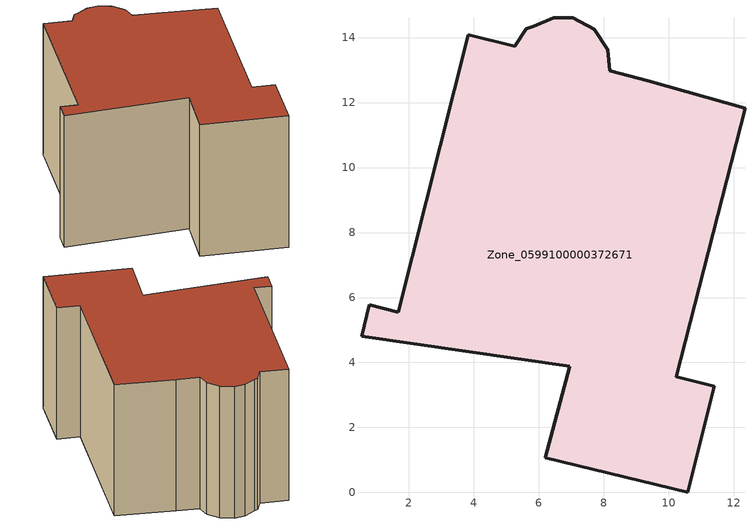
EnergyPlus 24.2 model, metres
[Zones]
Zone_0599100000372671
 floor ground (C_G): 7.04,14.62 7.71,14.26 8.13,13.63 8.19,12.97 9.35,12.68 12.35,11.82 10.24,3.56 11.39,3.27 10.58,0 6.19,1.07 6.96,3.89 0.54,4.81 0.78,5.78 1.68,5.55 3.83,14.08 5.26,13.73 5.62,14.28 5.85,14.34 6.47,14.61 z0
 wall outside (C_F): 11.39,3.27 10.24,3.56 12.35,11.82 9.35,12.68 8.19,12.97 8.13,13.63 7.71,14.26 7.04,14.62 6.47,14.61 5.85,14.34 5.62,14.28 5.26,13.73 3.83,14.08 1.68,5.55 0.78,5.78 0.54,4.81 6.96,3.89 6.19,1.07 10.58,0 11.39,3.27 z0:7.36
 roof outside (C_R): 0.54,4.81 6.96,3.89 6.19,1.07 10.58,0 11.39,3.27 10.24,3.56 12.35,11.82 9.35,12.68 8.19,12.97 8.13,13.63 7.71,14.26 7.04,14.62 6.47,14.61 5.85,14.34 5.62,14.28 5.26,13.73 3.83,14.08 1.68,5.55 0.78,5.78 z7.36
[BUILDING]
Pand.0599100000372671: North Axis=0; Terrain=City; Loads Convergence Tolerance Value=0.04; Temperature Convergence Tolerance Value=0.4; Solar Distribution=FullExterior; Maximum Number of Warmup Days=25; Minimum Number of Warmup Days=1
[Site:Location]
Rotterdam.The.Hague.AP_ZH_NLD Design_Conditions: Latitude=51.96; Longitude=4.45; Time Zone=1; Elevation=-4.5
[SITE:GROUNDTEMPERATURE:BUILDINGSURFACE]
18, 18, 18, 18, 18, 18, 18, 18, 18, 18, 18, 18
[MATERIAL] Thermal Absorptance=0.9; Solar Absorptance=0.7; Visible Absorptance=0.7
Name | Roughness | Thickness | Conductivity | Density | Specific Heat
G.D.1992-2005 | MediumSmooth | 0.15 | 0.06 | 540 | 1210
F.D.1992-2005 | Rough | 0.3 | 0.12 | 1920 | 840
R.D.1992-2005 | MediumRough | 0.2 | 0.08 | 1500 | 1000
[CONSTRUCTION]
C_G: G.D.1992-2005
C_F: F.D.1992-2005
C_R: R.D.1992-2005
[ZONE]
Zone_0599100000372671: Type=1; Multiplier=1; Ceiling Height=Autocalculate; Volume=Autocalculate; Floor Area=autocalculate; Part of Total Floor Area=Yes
[ZONEINFILTRATION:DESIGNFLOWRATE]
Infil_Zone_0599100000372671: Zone or ZoneList or Space or SpaceList=Zone_0599100000372671; Schedule=AlwaysOn; Design Flow Rate Calculation Method=Flow/Area; Flow Rate per Floor Area=0.0021; Constant Term Coefficient=1; Temperature Term Coefficient=0; Velocity Term Coefficient=0; Velocity Squared Term Coefficient=0
[HVACTEMPLATE:ZONE:IDEALLOADSAIRSYSTEM]
Zone_0599100000372671: Maximum Heating Supply Air Temperature=50; Minimum Cooling Supply Air Temperature=13; Maximum Heating Supply Air Humidity Ratio=0.0156; Minimum Cooling Supply Air Humidity Ratio=0.0077; Heating Limit=NoLimit; Cooling Limit=NoLimit; Dehumidification Control Type=ConstantSensibleHeatRatio; Cooling Sensible Heat Ratio=0.7; Dehumidification Setpoint=60; Humidification Control Type=None; Humidification Setpoint=30; Outdoor Air Method=None; Outdoor Air Flow Rate per Person=0.00944; Outdoor Air Flow Rate per Zone Floor Area=0; Outdoor Air Flow Rate per Zone=0; Demand Controlled Ventilation Type=None; Outdoor Air Economizer Type=NoEconomizer; Heat Recovery Type=None; Sensible Heat Recovery Effectiveness=0.7; Latent Heat Recovery Effectiveness=0.65
[ZONECONTROL:THERMOSTAT]
ThermostatControl_Zone_0599100000372671: Zone or ZoneList=Zone_0599100000372671; Control Type Schedule=DualSetpointControlType; Control 1=Thermostat_Zone_0599100000372671; Temperature Difference Between Cutout And Setpoint=0
[THERMOSTATSETPOINT:DUALSETPOINT]
Thermostat_Zone_0599100000372671: Heating Setpoint Temperature Schedule=HeatingSetpoint_Zone_0599100000372671; Cooling Setpoint Temperature Schedule=CoolingSetpoint_Zone_0599100000372671
[SCHEDULE:COMPACT]
HeatingSetpoint_Zone_0599100000372671: Through: 12/31, For: AllDays, Until: 24:00, 21
CoolingSetpoint_Zone_0599100000372671: Through: 12/31, For: AllDays, Until: 24:00, 24
DualSetpointControlType: Through: 12/31, For: AllDays, Until: 24:00, 4
AlwaysOn: Through: 12/31, For: AllDays, Until: 24:00, 1
